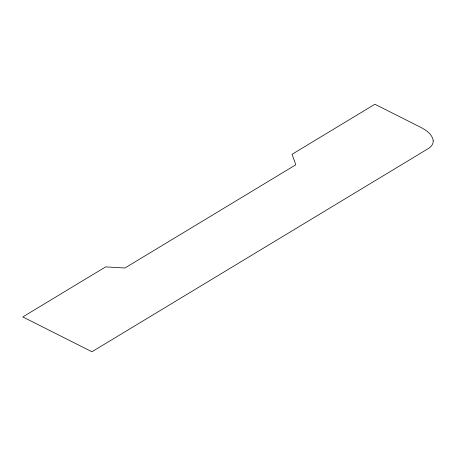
<?xml version="1.0" encoding="UTF-8"?>
<svg xmlns="http://www.w3.org/2000/svg" width="456" height="456" viewBox="0 0 456 456"><rect width="100%" height="100%" fill="white"/><g stroke="black" fill="none" stroke-linecap="round" stroke-linejoin="round"><path stroke-width="0.68" d="M433.2 140.34C433.627 143.76 431.336 146.803 428.509 148.451L91.941 351.758L22.8 316.931L105.644 266.885L124.938 267.997L295.807 164.781L292.051 154.288L374.9 104.242L420.991 127.463C426.2 130.245 432.043 134.104 433.2 140.34"/></g></svg>
